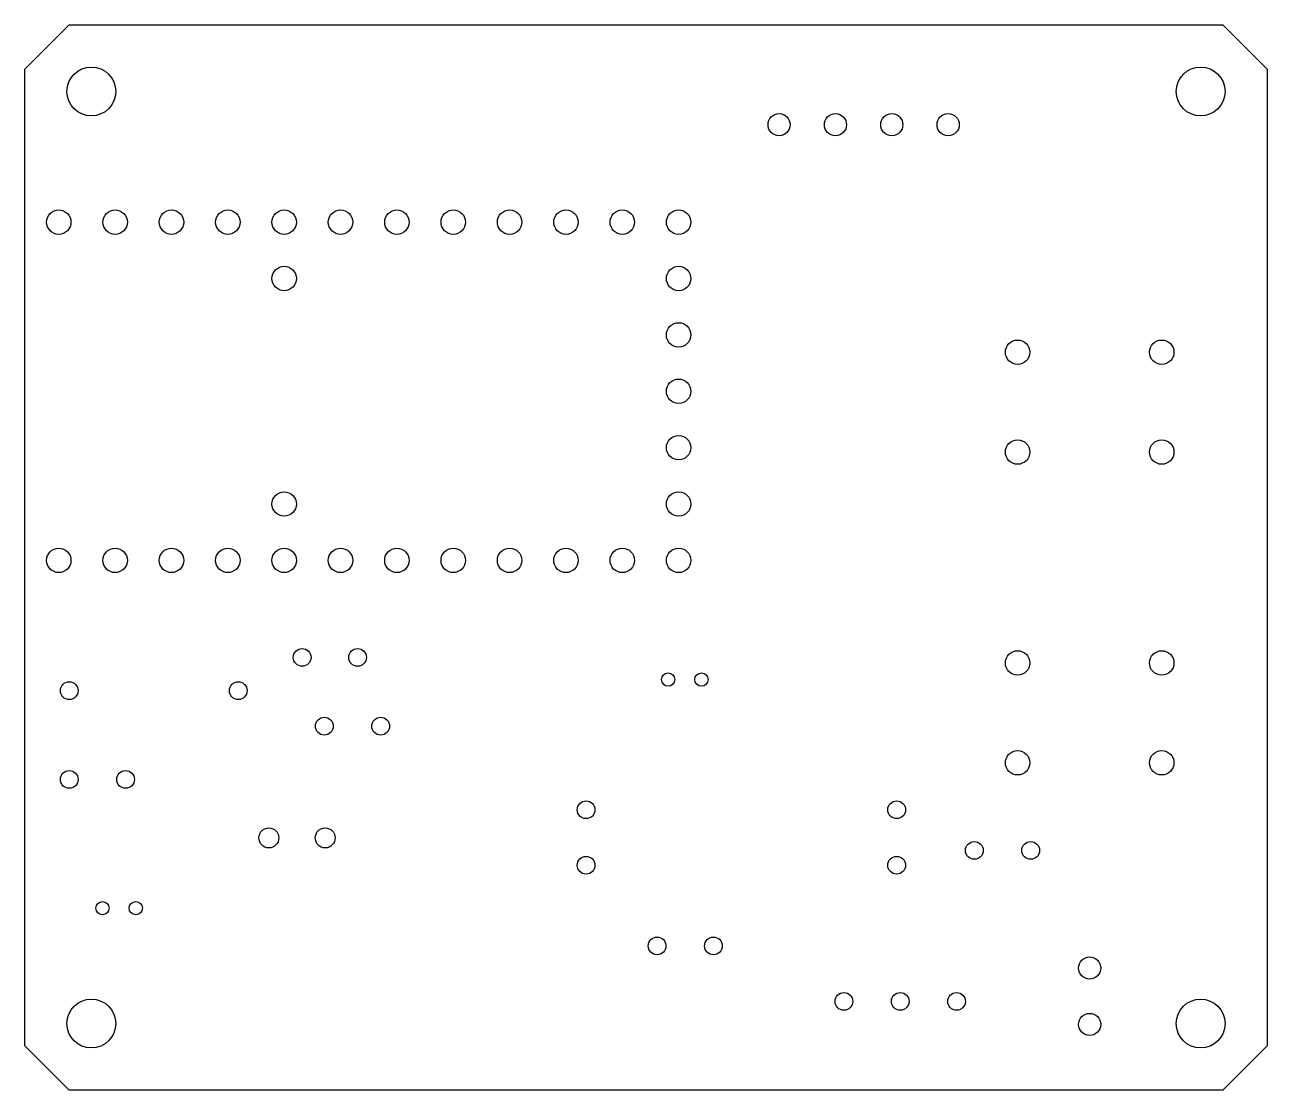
# Model space of a CAD drawing. Header units: millimetres. Extents: x 0 to 56, y -48 to 0.
import ezdxf

# ---------------------------------------------------------------- set-up
doc = ezdxf.new("R2010")
doc.units = ezdxf.units.MM
doc.layers.add('Edge.Cuts', color=254, linetype='CONTINUOUS', true_color=0xd0d2cd)

msp = doc.modelspace()

# ---------------------------------------------------------------- linework, layer by layer
at = {"layer": 'Edge.Cuts', "linetype": 'CONTINUOUS'}
for p, q in [((0, -2), (2, 0)), ((2, 0), (54, 0)), ((54, 0), (56, -2)), ((0, -46), (0, -2)), ((56, -2), (56, -46)), ((2, -48), (0, -46)), ((56, -46), (54, -48)), ((54, -48), (2, -48))]:
    msp.add_line(p, q, dxfattribs=at)
for centre, radius in [((3, -3), 1.1), ((53, -3), 1.1), ((34, -4.5), 0.5), ((36.54, -4.5), 0.5), ((39.08, -4.5), 0.5), ((41.62, -4.5), 0.5), ((1.53, -8.89), 0.55), ((4.07, -8.89), 0.55), ((6.61, -8.89), 0.55), ((9.15, -8.89), 0.55), ((11.69, -8.89), 0.55), ((14.23, -8.89), 0.55), ((16.77, -8.89), 0.55), ((19.31, -8.89), 0.55), ((21.85, -8.89), 0.55), ((24.39, -8.89), 0.55), ((26.93, -8.89), 0.55), ((29.47, -8.89), 0.55), ((11.69, -11.43), 0.55), ((29.47, -11.43), 0.55), ((29.47, -13.97), 0.55), ((44.75, -14.75), 0.55), ((51.25, -14.75), 0.55), ((29.47, -16.51), 0.55), ((29.47, -19.05), 0.55), ((44.75, -19.25), 0.55), ((51.25, -19.25), 0.55), ((11.69, -21.59), 0.55), ((29.47, -21.59), 0.55), ((1.53, -24.13), 0.55), ((4.07, -24.13), 0.55), ((6.61, -24.13), 0.55), ((9.15, -24.13), 0.55), ((11.69, -24.13), 0.55), ((14.23, -24.13), 0.55), ((16.77, -24.13), 0.55), ((19.31, -24.13), 0.55), ((21.85, -24.13), 0.55), ((24.39, -24.13), 0.55), ((26.93, -24.13), 0.55), ((29.47, -24.13), 0.55), ((12.5, -28.5), 0.4), ((15, -28.5), 0.4), ((44.75, -28.75), 0.55), ((51.25, -28.75), 0.55), ((2, -30), 0.4), ((9.62, -30), 0.4), ((29, -29.5), 0.3), ((30.5, -29.5), 0.3), ((13.5, -31.6), 0.4), ((16.04, -31.6), 0.4), ((44.75, -33.25), 0.55), ((51.25, -33.25), 0.55), ((2, -34), 0.4), ((4.54, -34), 0.4), ((25.3, -35.365), 0.4), ((39.3, -35.365), 0.4), ((11, -36.635), 0.45), ((13.54, -36.635), 0.45), ((42.8, -37.2), 0.4), ((45.34, -37.2), 0.4), ((25.3, -37.865), 0.4), ((39.3, -37.865), 0.4), ((3.5, -39.8), 0.3), ((5, -39.8), 0.3), ((28.5, -41.5), 0.4), ((31.04, -41.5), 0.4), ((48, -42.5), 0.5), ((36.92, -44), 0.4), ((39.46, -44), 0.4), ((42, -44), 0.4), ((3, -45), 1.1), ((53, -45), 1.1), ((48, -45.04), 0.5)]:
    msp.add_circle(centre, radius, dxfattribs=at)

doc.saveas('drawing.dxf')
